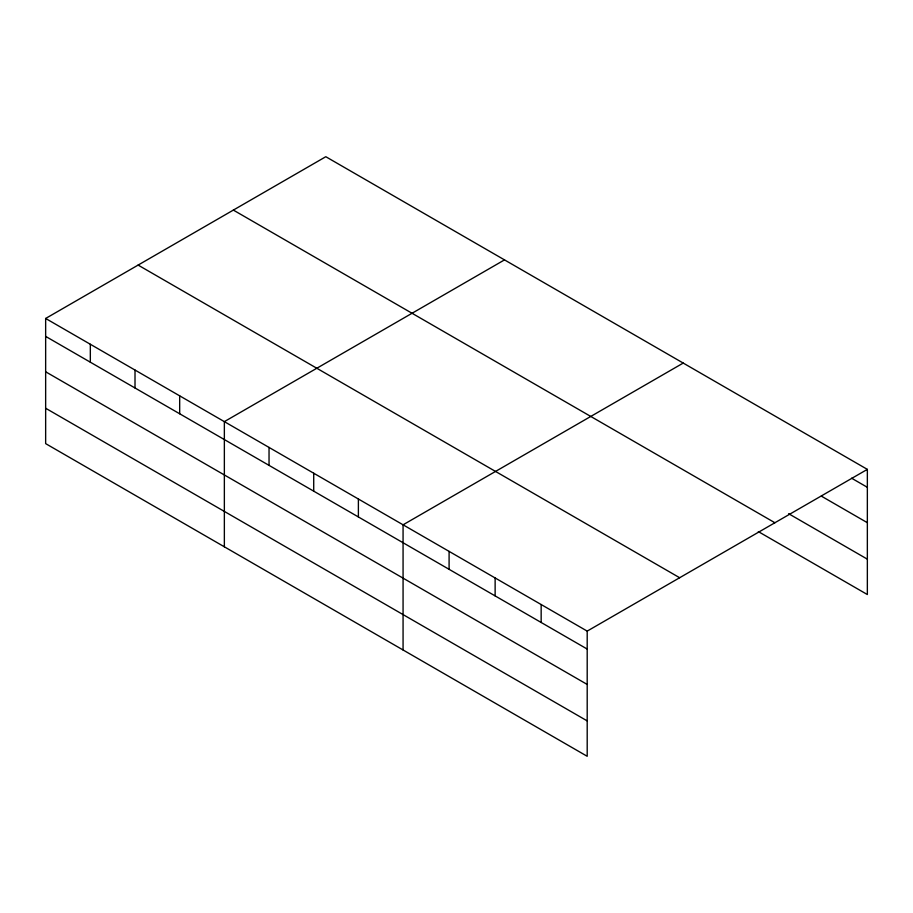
<?xml version="1.0" encoding="UTF-8"?>
<svg xmlns="http://www.w3.org/2000/svg" width="913" height="913" viewBox="0 0 913 913"><rect width="100%" height="100%" fill="white"/><g stroke="black" fill="none" stroke-linecap="round" stroke-linejoin="round"><path stroke-width="1.37" d="M45.65 318.466L587.196 631.111L587.196 756.284L45.65 443.627L45.65 318.466L325.804 156.716L867.35 469.373L867.35 594.534L758.326 531.594M504.512 259.885L224.358 421.635L224.358 546.807M683.221 363.066L403.067 524.815L403.067 649.988M587.196 631.111L867.35 469.373M851.601 478.207L867.35 487.302M821.323 496.113L867.35 522.692M788.615 513.688L867.35 559.155M233.351 210.093L774.897 522.75M138.103 265.078L679.649 577.735M45.65 336.395L587.196 649.052M45.65 371.785L587.196 684.442M45.65 408.248L587.196 720.893M541.158 604.543L541.158 622.472M495.131 577.963L495.131 595.892M449.093 551.395L449.093 569.324M358.387 499.023L358.387 516.952M313.718 473.231L313.718 491.16M269.038 447.427L269.038 465.368M179.678 395.843L179.678 413.772M135.01 370.05L135.01 387.979M90.33 344.258L90.33 362.187"/></g></svg>
